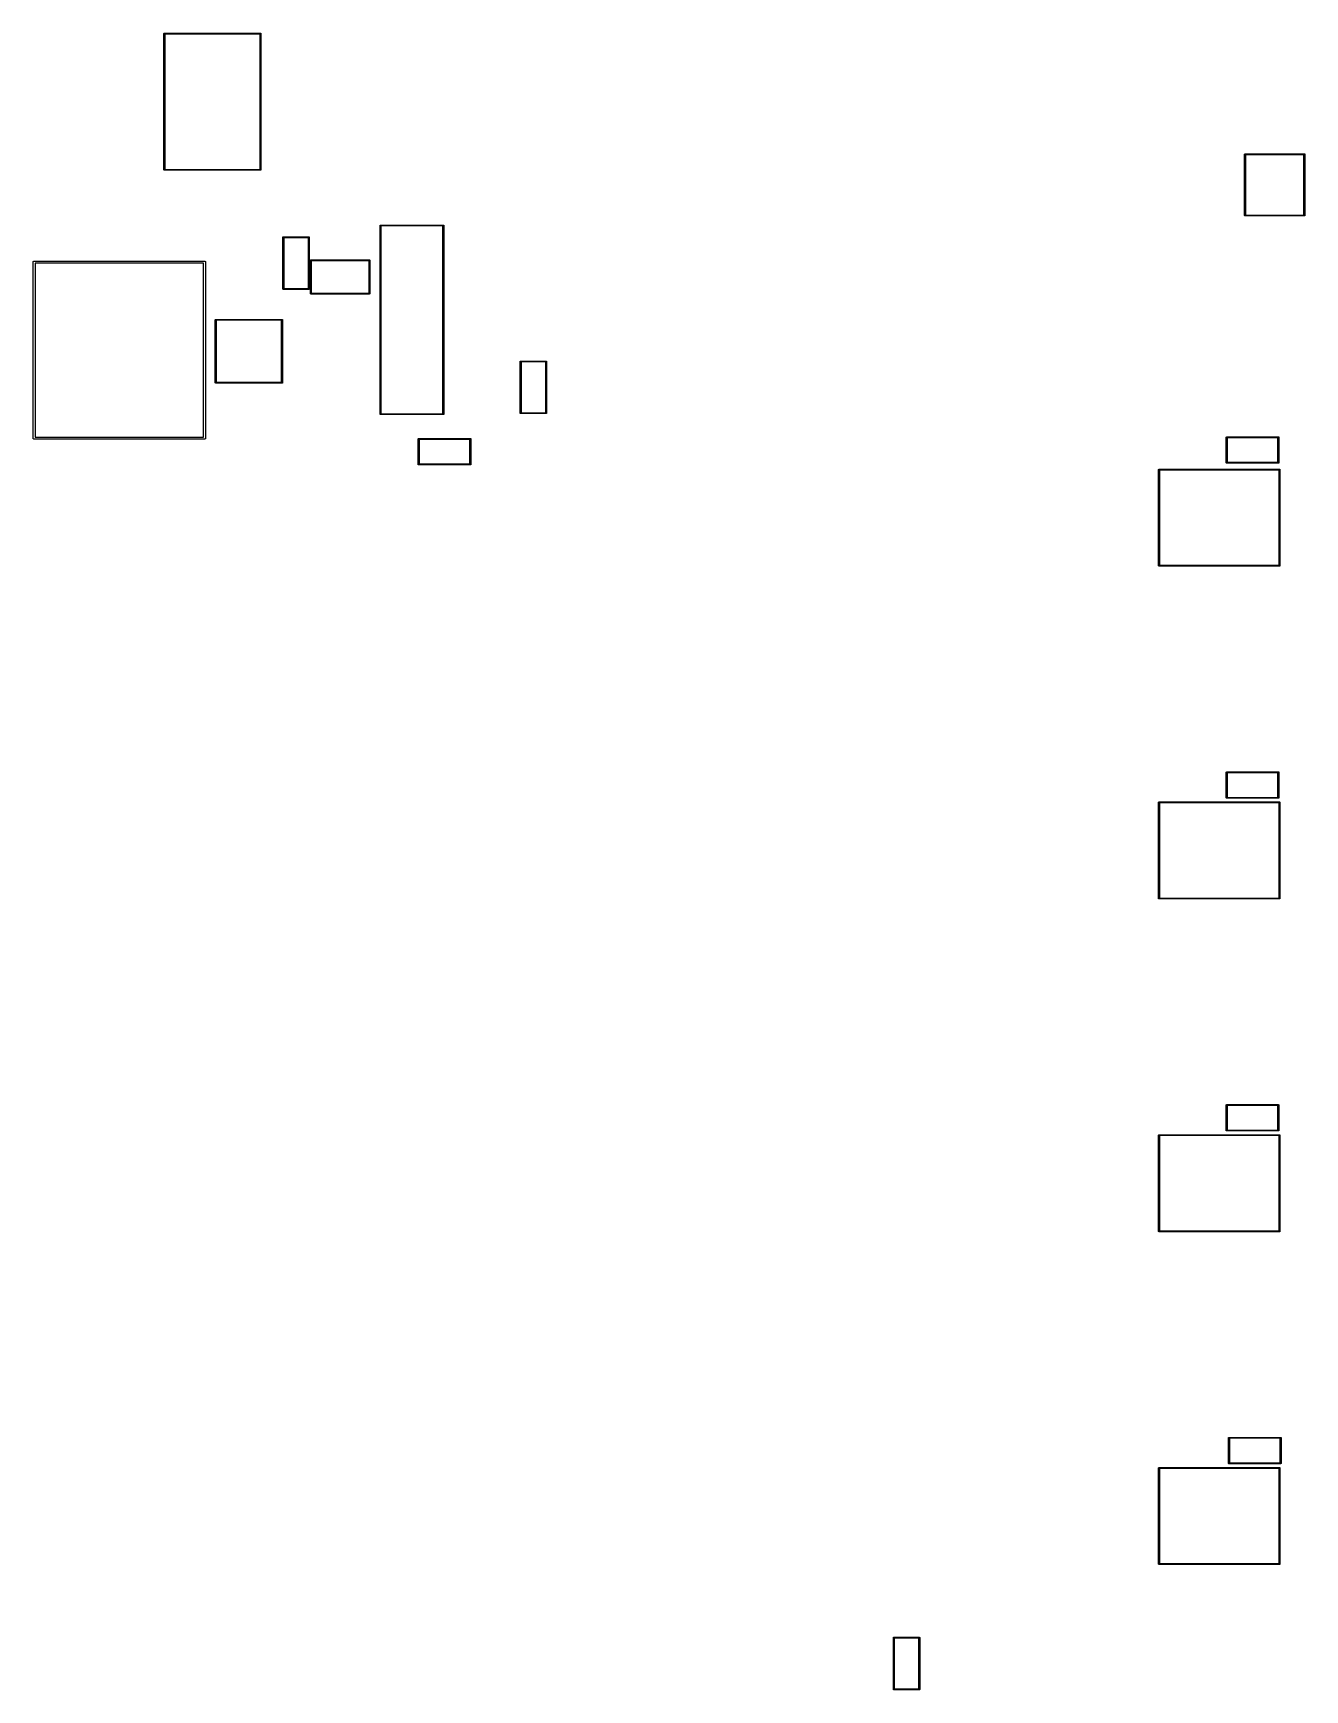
# Model space of a CAD drawing. Extents: x 5 to 305, y -129 to -34.
# Drawn here: x 5.1 to 77.9, y -129 to -34.2 of the extents above; entities that cross this region are included whole.
import ezdxf

# ---------------------------------------------------------------- set-up
doc = ezdxf.new("R2010")
doc.units = 0
doc.layers.add('BLACK', color=7, linetype='CONTINUOUS')

msp = doc.modelspace()

# ---------------------------------------------------------------- linework, layer by layer
at = {"layer": 'BLACK', "linetype": 'CONTINUOUS'}
for p, q in [((12.5999, -34.2), (12.6004, -34.1951)), ((12.6, -34.2012), (12.5999, -34.2)), ((12.6, -41.9988), (12.6, -34.2012)), ((12.6004, -34.1951), (12.6018, -34.1904)), ((12.6018, -34.1904), (12.6041, -34.186)), ((12.6041, -34.186), (12.6072, -34.1822)), ((12.6072, -34.1822), (12.611, -34.1791)), ((12.611, -34.1791), (12.6154, -34.1768)), ((12.6154, -34.1768), (12.6201, -34.1754)), ((12.6201, -34.1754), (12.6238, -34.175)), ((12.6238, -34.175), (12.625, -34.1749)), ((12.6238, -34.175), (12.6238, -34.175)), ((12.625, -34.1749), (12.6262, -34.175)), ((12.6262, -34.175), (18.1238, -34.175)), ((12.65, -34.225), (12.65, -41.975)), ((18.1, -34.225), (12.65, -34.225)), ((18.1, -41.975), (18.1, -34.225)), ((18.1238, -34.175), (18.125, -34.1749)), ((18.125, -34.1749), (18.1262, -34.175)), ((18.1262, -34.175), (18.1299, -34.1754)), ((18.1299, -34.1754), (18.1346, -34.1768)), ((18.1346, -34.1768), (18.139, -34.1791)), ((18.139, -34.1791), (18.1428, -34.1822)), ((18.1428, -34.1822), (18.1459, -34.186)), ((18.1459, -34.186), (18.1482, -34.1904)), ((18.1482, -34.1904), (18.1496, -34.1951)), ((18.1496, -34.1951), (18.1501, -34.2)), ((18.1501, -34.2), (18.15, -34.2012)), ((18.15, -34.2012), (18.15, -41.9988)), ((74.4749, -41.1125), (74.4754, -41.1076)), ((74.475, -41.1137), (74.4749, -41.1125)), ((74.475, -44.6113), (74.475, -41.1137)), ((74.4754, -41.1076), (74.4768, -41.1029)), ((74.4768, -41.1029), (74.4791, -41.0985)), ((74.4791, -41.0985), (74.4822, -41.0947)), ((74.4822, -41.0947), (74.486, -41.0916)), ((74.486, -41.0916), (74.4904, -41.0893)), ((74.4904, -41.0893), (74.4951, -41.0879)), ((74.4951, -41.0879), (74.4988, -41.0875)), ((74.4988, -41.0875), (74.5, -41.0874)), ((74.5, -41.0874), (74.5012, -41.0875)), ((74.5012, -41.0875), (77.8988, -41.0875)), ((74.525, -41.1375), (74.525, -44.5875)), ((77.875, -41.1375), (74.525, -41.1375)), ((77.875, -44.5875), (77.875, -41.1375)), ((77.8988, -41.0875), (77.9, -41.0874)), ((77.9, -41.0874), (77.9012, -41.0875)), ((77.9012, -41.0875), (77.9049, -41.0879)), ((77.9049, -41.0879), (77.9096, -41.0893)), ((77.9096, -41.0893), (77.914, -41.0916)), ((77.914, -41.0916), (77.9178, -41.0947)), ((77.9178, -41.0947), (77.9209, -41.0985)), ((77.9209, -41.0985), (77.9232, -41.1029)), ((77.9232, -41.1029), (77.9246, -41.1076)), ((77.9246, -41.1076), (77.9251, -41.1125)), ((77.9251, -41.1125), (77.925, -41.1137)), ((77.925, -41.1137), (77.925, -44.6113)), ((12.5999, -42), (12.6, -41.9988)), ((12.6004, -42.0049), (12.5999, -42)), ((12.6018, -42.0096), (12.6004, -42.0049)), ((12.6041, -42.014), (12.6018, -42.0096)), ((12.6072, -42.0178), (12.6041, -42.014)), ((12.611, -42.0209), (12.6072, -42.0178)), ((12.6154, -42.0232), (12.611, -42.0209)), ((12.6201, -42.0246), (12.6154, -42.0232)), ((12.625, -42.0251), (12.6201, -42.0246)), ((12.6262, -42.025), (12.625, -42.0251)), ((18.1238, -42.025), (12.6262, -42.025)), ((12.65, -41.975), (18.1, -41.975)), ((18.125, -42.0251), (18.1238, -42.025)), ((18.1262, -42.025), (18.125, -42.0251)), ((18.1299, -42.0246), (18.1262, -42.025)), ((18.1262, -42.025), (18.1262, -42.025)), ((18.1346, -42.0232), (18.1299, -42.0246)), ((18.139, -42.0209), (18.1346, -42.0232)), ((18.1428, -42.0178), (18.139, -42.0209)), ((18.1459, -42.014), (18.1428, -42.0178)), ((18.1482, -42.0096), (18.1459, -42.014)), ((18.1496, -42.0049), (18.1482, -42.0096)), ((18.1501, -42), (18.1496, -42.0049)), ((18.15, -41.9988), (18.1501, -42)), ((24.9719, -45.19), (24.9724, -45.1851)), ((24.972, -45.1912), (24.9719, -45.19)), ((24.972, -55.9888), (24.972, -45.1912)), ((24.9724, -45.1851), (24.9738, -45.1804)), ((24.9738, -45.1804), (24.9761, -45.176)), ((24.9761, -45.176), (24.9792, -45.1722)), ((24.9792, -45.1722), (24.983, -45.1691)), ((24.983, -45.1691), (24.9874, -45.1668)), ((24.9874, -45.1668), (24.9921, -45.1654)), ((24.9921, -45.1654), (24.9958, -45.165)), ((24.9958, -45.165), (24.997, -45.1649)), ((24.9958, -45.165), (24.9958, -45.165)), ((24.997, -45.1649), (24.9982, -45.165)), ((24.9982, -45.165), (28.5958, -45.165)), ((25.022, -45.215), (25.022, -55.965)), ((28.572, -45.215), (25.022, -45.215)), ((28.572, -55.965), (28.572, -45.215)), ((28.5958, -45.165), (28.597, -45.1649)), ((28.597, -45.1649), (28.5982, -45.165)), ((28.5982, -45.165), (28.5982, -45.165)), ((28.5982, -45.165), (28.6019, -45.1654)), ((28.6019, -45.1654), (28.6066, -45.1668)), ((28.6066, -45.1668), (28.611, -45.1691)), ((28.611, -45.1691), (28.6148, -45.1722)), ((28.6148, -45.1722), (28.6179, -45.176)), ((28.6179, -45.176), (28.6202, -45.1804)), ((28.6202, -45.1804), (28.6216, -45.1851)), ((28.6216, -45.1851), (28.6221, -45.19)), ((28.6221, -45.19), (28.622, -45.1912)), ((28.622, -45.1912), (28.622, -55.9888)), ((74.4749, -44.6125), (74.475, -44.6113)), ((74.4754, -44.6174), (74.4749, -44.6125)), ((74.4768, -44.6221), (74.4754, -44.6174)), ((74.4791, -44.6265), (74.4768, -44.6221)), ((74.4822, -44.6303), (74.4791, -44.6265)), ((74.486, -44.6334), (74.4822, -44.6303)), ((74.4904, -44.6357), (74.486, -44.6334)), ((74.4951, -44.6371), (74.4904, -44.6357)), ((74.4988, -44.6375), (74.4951, -44.6371)), ((74.5, -44.6376), (74.4988, -44.6375)), ((74.4988, -44.6375), (74.4988, -44.6375)), ((74.5012, -44.6375), (74.5, -44.6376)), ((77.8988, -44.6375), (74.5012, -44.6375)), ((74.525, -44.5875), (77.875, -44.5875)), ((77.9, -44.6376), (77.8988, -44.6375)), ((77.9012, -44.6375), (77.9, -44.6376)), ((77.9049, -44.6371), (77.9012, -44.6375)), ((77.9012, -44.6375), (77.9012, -44.6375)), ((77.9096, -44.6357), (77.9049, -44.6371)), ((77.914, -44.6334), (77.9096, -44.6357)), ((77.9178, -44.6303), (77.914, -44.6334)), ((77.9209, -44.6265), (77.9178, -44.6303)), ((77.9232, -44.6221), (77.9209, -44.6265)), ((77.9246, -44.6174), (77.9232, -44.6221)), ((77.9251, -44.6125), (77.9246, -44.6174)), ((77.925, -44.6113), (77.9251, -44.6125)), ((19.4061, -45.8592), (19.4066, -45.8543)), ((19.4062, -45.8604), (19.4061, -45.8592)), ((19.4062, -48.818), (19.4062, -45.8604)), ((19.4066, -45.8543), (19.408, -45.8496)), ((19.408, -45.8496), (19.4103, -45.8452)), ((19.4103, -45.8452), (19.4134, -45.8414)), ((19.4134, -45.8414), (19.4172, -45.8383)), ((19.4172, -45.8383), (19.4216, -45.836)), ((19.4216, -45.836), (19.4263, -45.8346)), ((19.4263, -45.8346), (19.43, -45.8342)), ((19.43, -45.8342), (19.4312, -45.8341)), ((19.4312, -45.8341), (19.4324, -45.8342)), ((19.4324, -45.8342), (20.89, -45.8342)), ((19.4562, -45.8842), (19.4562, -48.7942)), ((20.8662, -45.8842), (19.4562, -45.8842)), ((20.8662, -48.7942), (20.8662, -45.8842)), ((20.89, -45.8342), (20.8912, -45.8341)), ((20.8912, -45.8341), (20.8924, -45.8342)), ((20.8924, -45.8342), (20.8961, -45.8346)), ((20.8961, -45.8346), (20.9008, -45.836)), ((20.9008, -45.836), (20.9052, -45.8383)), ((20.9052, -45.8383), (20.909, -45.8414)), ((20.909, -45.8414), (20.9121, -45.8452)), ((20.9121, -45.8452), (20.9144, -45.8496)), ((20.9144, -45.8496), (20.9158, -45.8543)), ((20.9158, -45.8543), (20.9163, -45.8592)), ((20.9163, -45.8592), (20.9162, -45.8604)), ((20.9162, -45.8604), (20.9162, -48.818)), ((5.1085, -47.2875), (5.1097, -47.2757)), ((5.1088, -47.2905), (5.1085, -47.2875)), ((5.1088, -57.3546), (5.1088, -47.2905)), ((5.1097, -47.2757), (5.1131, -47.2644)), ((5.1131, -47.2644), (5.1187, -47.254)), ((5.1187, -47.254), (5.1262, -47.2449)), ((5.1262, -47.2449), (5.1353, -47.2374)), ((5.1353, -47.2374), (5.1457, -47.2318)), ((5.1457, -47.2318), (5.157, -47.2284)), ((5.157, -47.2284), (5.1658, -47.2275)), ((5.1658, -47.2275), (5.1688, -47.2272)), ((5.1658, -47.2275), (5.1658, -47.2275)), ((5.1688, -47.2272), (5.1718, -47.2275)), ((5.1718, -47.2275), (14.9159, -47.2275)), ((5.2288, -47.3475), (5.2288, -57.2975)), ((14.8588, -47.3475), (5.2288, -47.3475)), ((14.8588, -57.2975), (14.8588, -47.3475)), ((14.9159, -47.2275), (14.9188, -47.2272)), ((14.9188, -47.2272), (14.9217, -47.2275)), ((14.9217, -47.2275), (14.9306, -47.2284)), ((14.9306, -47.2284), (14.9419, -47.2318)), ((14.9419, -47.2318), (14.9523, -47.2374)), ((14.9523, -47.2374), (14.9614, -47.2449)), ((14.9614, -47.2449), (14.9689, -47.254)), ((14.9689, -47.254), (14.9745, -47.2644)), ((14.9745, -47.2644), (14.9779, -47.2757)), ((14.9779, -47.2757), (14.9791, -47.2875)), ((14.9791, -47.2875), (14.9788, -47.2904)), ((14.9788, -47.2904), (14.9788, -57.3546)), ((20.9811, -47.183), (20.9816, -47.1781)), ((20.9812, -47.1842), (20.9811, -47.183)), ((20.9812, -49.0818), (20.9812, -47.1842)), ((20.9816, -47.1781), (20.983, -47.1734)), ((20.983, -47.1734), (20.9853, -47.169)), ((20.9853, -47.169), (20.9884, -47.1652)), ((20.9884, -47.1652), (20.9922, -47.1621)), ((20.9922, -47.1621), (20.9966, -47.1598)), ((20.9966, -47.1598), (21.0013, -47.1584)), ((21.0013, -47.1584), (21.005, -47.158)), ((21.005, -47.158), (21.0062, -47.1579)), ((21.0062, -47.1579), (21.0074, -47.158)), ((21.0074, -47.158), (24.365, -47.158)), ((21.0312, -47.208), (21.0312, -49.058)), ((24.3412, -47.208), (21.0312, -47.208)), ((24.3412, -49.058), (24.3412, -47.208)), ((24.365, -47.158), (24.3662, -47.1579)), ((24.3662, -47.1579), (24.3674, -47.158)), ((24.3674, -47.158), (24.3711, -47.1584)), ((24.3711, -47.1584), (24.3758, -47.1598)), ((24.3758, -47.1598), (24.3802, -47.1621)), ((24.3802, -47.1621), (24.384, -47.1652)), ((24.384, -47.1652), (24.3871, -47.169)), ((24.3871, -47.169), (24.3894, -47.1734)), ((24.3894, -47.1734), (24.3908, -47.1781)), ((24.3908, -47.1781), (24.3913, -47.183)), ((24.3913, -47.183), (24.3912, -47.1842)), ((24.3912, -47.1842), (24.3912, -49.0818)), ((19.4061, -48.8192), (19.4062, -48.818)), ((19.4066, -48.8241), (19.4061, -48.8192)), ((19.408, -48.8288), (19.4066, -48.8241)), ((19.4103, -48.8332), (19.408, -48.8288)), ((19.4134, -48.837), (19.4103, -48.8332)), ((19.4172, -48.8401), (19.4134, -48.837)), ((19.4216, -48.8424), (19.4172, -48.8401)), ((19.4263, -48.8438), (19.4216, -48.8424)), ((19.43, -48.8442), (19.4263, -48.8438)), ((19.4312, -48.8443), (19.43, -48.8442)), ((19.43, -48.8442), (19.43, -48.8442)), ((19.4324, -48.8442), (19.4312, -48.8443)), ((20.89, -48.8442), (19.4324, -48.8442)), ((19.4562, -48.7942), (20.8662, -48.7942)), ((20.8912, -48.8443), (20.89, -48.8442)), ((20.8924, -48.8442), (20.8912, -48.8443)), ((20.8961, -48.8438), (20.8924, -48.8442)), ((20.8924, -48.8442), (20.8924, -48.8442)), ((20.9008, -48.8424), (20.8961, -48.8438)), ((20.9052, -48.8401), (20.9008, -48.8424)), ((20.909, -48.837), (20.9052, -48.8401)), ((20.9121, -48.8332), (20.909, -48.837)), ((20.9144, -48.8288), (20.9121, -48.8332)), ((20.9158, -48.8241), (20.9144, -48.8288)), ((20.9163, -48.8192), (20.9158, -48.8241)), ((20.9162, -48.818), (20.9163, -48.8192)), ((20.9811, -49.083), (20.9812, -49.0818)), ((20.9816, -49.0879), (20.9811, -49.083)), ((20.983, -49.0926), (20.9816, -49.0879)), ((20.9853, -49.097), (20.983, -49.0926)), ((20.9884, -49.1008), (20.9853, -49.097)), ((20.9922, -49.1039), (20.9884, -49.1008)), ((20.9966, -49.1062), (20.9922, -49.1039)), ((21.0013, -49.1076), (20.9966, -49.1062)), ((21.005, -49.108), (21.0013, -49.1076)), ((21.0062, -49.1081), (21.005, -49.108)), ((21.005, -49.108), (21.005, -49.108)), ((21.0074, -49.108), (21.0062, -49.1081)), ((24.365, -49.108), (21.0074, -49.108)), ((21.0312, -49.058), (24.3412, -49.058)), ((24.3662, -49.1081), (24.365, -49.108)), ((24.3674, -49.108), (24.3662, -49.1081)), ((24.3711, -49.1076), (24.3674, -49.108)), ((24.3674, -49.108), (24.3674, -49.108)), ((24.3758, -49.1062), (24.3711, -49.1076)), ((24.3802, -49.1039), (24.3758, -49.1062)), ((24.384, -49.1008), (24.3802, -49.1039)), ((24.3871, -49.097), (24.384, -49.1008)), ((24.3894, -49.0926), (24.3871, -49.097)), ((24.3908, -49.0879), (24.3894, -49.0926)), ((24.3913, -49.083), (24.3908, -49.0879)), ((24.3912, -49.0818), (24.3913, -49.083)), ((15.5374, -50.5875), (15.5379, -50.5826)), ((15.5375, -50.5887), (15.5374, -50.5875)), ((15.5375, -54.1863), (15.5375, -50.5887)), ((15.5379, -50.5826), (15.5393, -50.5779)), ((15.5393, -50.5779), (15.5416, -50.5735)), ((15.5416, -50.5735), (15.5447, -50.5697)), ((15.5447, -50.5697), (15.5485, -50.5666)), ((15.5485, -50.5666), (15.5529, -50.5643)), ((15.5529, -50.5643), (15.5576, -50.5629)), ((15.5576, -50.5629), (15.5613, -50.5625)), ((15.5613, -50.5625), (15.5625, -50.5624)), ((15.5613, -50.5625), (15.5613, -50.5625)), ((15.5625, -50.5624), (15.5637, -50.5625)), ((15.5637, -50.5625), (19.3613, -50.5625)), ((15.5875, -50.6125), (15.5875, -54.1625)), ((19.3375, -50.6125), (15.5875, -50.6125)), ((19.3375, -54.1625), (19.3375, -50.6125)), ((19.3613, -50.5625), (19.3625, -50.5624)), ((19.3625, -50.5624), (19.3637, -50.5625)), ((19.3637, -50.5625), (19.3637, -50.5625)), ((19.3637, -50.5625), (19.3674, -50.5629)), ((19.3674, -50.5629), (19.3721, -50.5643)), ((19.3721, -50.5643), (19.3765, -50.5666)), ((19.3765, -50.5666), (19.3803, -50.5697)), ((19.3803, -50.5697), (19.3834, -50.5735)), ((19.3834, -50.5735), (19.3857, -50.5779)), ((19.3857, -50.5779), (19.3871, -50.5826)), ((19.3871, -50.5826), (19.3876, -50.5875)), ((19.3876, -50.5875), (19.3875, -50.5887)), ((19.3875, -50.5887), (19.3875, -54.1863)), ((32.9951, -52.9712), (32.9956, -52.9663)), ((32.9952, -52.9724), (32.9951, -52.9712)), ((32.9952, -55.93), (32.9952, -52.9724)), ((32.9956, -52.9663), (32.997, -52.9616)), ((32.997, -52.9616), (32.9993, -52.9572)), ((32.9993, -52.9572), (33.0024, -52.9534)), ((33.0024, -52.9534), (33.0062, -52.9503)), ((33.0062, -52.9503), (33.0106, -52.948)), ((33.0106, -52.948), (33.0153, -52.9466)), ((33.0153, -52.9466), (33.019, -52.9462)), ((33.019, -52.9462), (33.0202, -52.9461)), ((33.0202, -52.9461), (33.0214, -52.9462)), ((33.0214, -52.9462), (34.479, -52.9462)), ((33.0452, -52.9962), (33.0452, -55.9062)), ((34.4552, -52.9962), (33.0452, -52.9962)), ((34.4552, -55.9062), (34.4552, -52.9962)), ((34.479, -52.9462), (34.4802, -52.9461)), ((34.4802, -52.9461), (34.4814, -52.9462)), ((34.4814, -52.9462), (34.4851, -52.9466)), ((34.4851, -52.9466), (34.4898, -52.948)), ((34.4898, -52.948), (34.4942, -52.9503)), ((34.4942, -52.9503), (34.498, -52.9534)), ((34.498, -52.9534), (34.5011, -52.9572)), ((34.5011, -52.9572), (34.5034, -52.9616)), ((34.5034, -52.9616), (34.5048, -52.9663)), ((34.5048, -52.9663), (34.5053, -52.9712)), ((34.5053, -52.9712), (34.5052, -52.9724)), ((34.5052, -52.9724), (34.5052, -55.93)), ((15.5374, -54.1875), (15.5375, -54.1863)), ((15.5379, -54.1924), (15.5374, -54.1875)), ((15.5393, -54.1971), (15.5379, -54.1924)), ((15.5416, -54.2015), (15.5393, -54.1971)), ((15.5447, -54.2053), (15.5416, -54.2015)), ((15.5485, -54.2084), (15.5447, -54.2053)), ((15.5529, -54.2107), (15.5485, -54.2084)), ((15.5576, -54.2121), (15.5529, -54.2107)), ((15.5625, -54.2126), (15.5576, -54.2121)), ((15.5637, -54.2125), (15.5625, -54.2126)), ((19.3613, -54.2125), (15.5637, -54.2125)), ((15.5875, -54.1625), (19.3375, -54.1625)), ((19.3625, -54.2126), (19.3613, -54.2125)), ((19.3674, -54.2121), (19.3625, -54.2126)), ((19.3721, -54.2107), (19.3674, -54.2121)), ((19.3765, -54.2084), (19.3721, -54.2107)), ((19.3803, -54.2053), (19.3765, -54.2084)), ((19.3834, -54.2015), (19.3803, -54.2053)), ((19.3857, -54.1971), (19.3834, -54.2015)), ((19.3871, -54.1924), (19.3857, -54.1971)), ((19.3875, -54.1887), (19.3871, -54.1924)), ((19.3875, -54.1863), (19.3876, -54.1875)), ((19.3876, -54.1875), (19.3875, -54.1887)), ((19.3875, -54.1887), (19.3875, -54.1887)), ((32.9951, -55.9312), (32.9952, -55.93)), ((32.9956, -55.9361), (32.9951, -55.9312)), ((32.997, -55.9408), (32.9956, -55.9361)), ((32.9993, -55.9452), (32.997, -55.9408)), ((33.0024, -55.949), (32.9993, -55.9452)), ((33.0062, -55.9521), (33.0024, -55.949)), ((33.0106, -55.9544), (33.0062, -55.9521)), ((33.0153, -55.9558), (33.0106, -55.9544)), ((33.0452, -55.9062), (34.4552, -55.9062)), ((34.4898, -55.9544), (34.4851, -55.9558)), ((34.4942, -55.9521), (34.4898, -55.9544)), ((34.498, -55.949), (34.4942, -55.9521)), ((34.5011, -55.9452), (34.498, -55.949)), ((34.5034, -55.9408), (34.5011, -55.9452)), ((34.5048, -55.9361), (34.5034, -55.9408)), ((34.5053, -55.9312), (34.5048, -55.9361)), ((34.5052, -55.93), (34.5053, -55.9312)), ((24.9719, -55.99), (24.972, -55.9888)), ((24.9724, -55.9949), (24.9719, -55.99)), ((24.9738, -55.9996), (24.9724, -55.9949)), ((24.9761, -56.004), (24.9738, -55.9996)), ((24.9792, -56.0078), (24.9761, -56.004)), ((24.983, -56.0109), (24.9792, -56.0078)), ((24.9874, -56.0132), (24.983, -56.0109)), ((24.9921, -56.0146), (24.9874, -56.0132)), ((24.997, -56.0151), (24.9921, -56.0146)), ((24.9982, -56.015), (24.997, -56.0151)), ((28.5958, -56.015), (24.9982, -56.015)), ((25.022, -55.965), (28.572, -55.965)), ((28.597, -56.0151), (28.5958, -56.015)), ((28.6019, -56.0146), (28.597, -56.0151)), ((28.6066, -56.0132), (28.6019, -56.0146)), ((28.611, -56.0109), (28.6066, -56.0132)), ((28.6148, -56.0078), (28.611, -56.0109)), ((28.6179, -56.004), (28.6148, -56.0078)), ((28.6202, -55.9996), (28.6179, -56.004)), ((28.6216, -55.9949), (28.6202, -55.9996)), ((28.622, -55.9912), (28.6216, -55.9949)), ((28.622, -55.9888), (28.6221, -55.99)), ((28.6221, -55.99), (28.622, -55.9912)), ((28.622, -55.9912), (28.622, -55.9912)), ((33.019, -55.9562), (33.0153, -55.9558)), ((33.0202, -55.9563), (33.019, -55.9562)), ((33.019, -55.9562), (33.019, -55.9562)), ((33.0214, -55.9562), (33.0202, -55.9563)), ((34.479, -55.9562), (33.0214, -55.9562)), ((34.4802, -55.9563), (34.479, -55.9562)), ((34.4814, -55.9562), (34.4802, -55.9563)), ((34.4851, -55.9558), (34.4814, -55.9562)), ((34.4814, -55.9562), (34.4814, -55.9562)), ((5.1085, -57.3575), (5.1088, -57.3546)), ((5.1097, -57.3693), (5.1085, -57.3575)), ((5.1131, -57.3806), (5.1097, -57.3693)), ((5.1183, -57.3902), (5.1131, -57.3806)), ((5.1187, -57.391), (5.1183, -57.3902)), ((5.1262, -57.4001), (5.1187, -57.391)), ((5.1353, -57.4076), (5.1262, -57.4001)), ((5.1457, -57.4132), (5.1353, -57.4076)), ((5.157, -57.4166), (5.1457, -57.4132)), ((5.1688, -57.4178), (5.157, -57.4166)), ((5.1717, -57.4175), (5.1688, -57.4178)), ((14.9159, -57.4175), (5.1717, -57.4175)), ((5.2288, -57.2975), (14.8588, -57.2975)), ((14.9188, -57.4178), (14.9159, -57.4175)), ((14.9217, -57.4175), (14.9188, -57.4178)), ((14.9306, -57.4166), (14.9217, -57.4175)), ((14.9217, -57.4175), (14.9217, -57.4175)), ((14.9419, -57.4132), (14.9306, -57.4166)), ((14.9523, -57.4076), (14.9419, -57.4132)), ((14.9614, -57.4001), (14.9523, -57.4076)), ((14.9689, -57.391), (14.9614, -57.4001)), ((14.9745, -57.3806), (14.9689, -57.391)), ((14.9779, -57.3693), (14.9745, -57.3806)), ((14.9791, -57.3575), (14.9779, -57.3693)), ((14.9788, -57.3546), (14.9791, -57.3575)), ((27.1579, -57.4042), (27.1584, -57.3993)), ((27.158, -57.4054), (27.1579, -57.4042)), ((27.158, -58.863), (27.158, -57.4054)), ((27.1584, -57.3993), (27.1598, -57.3946)), ((27.1598, -57.3946), (27.1621, -57.3902)), ((27.1621, -57.3902), (27.1652, -57.3864)), ((27.1652, -57.3864), (27.169, -57.3833)), ((27.169, -57.3833), (27.1734, -57.381)), ((27.1734, -57.381), (27.1781, -57.3796)), ((27.1781, -57.3796), (27.1818, -57.3792)), ((27.1818, -57.3792), (27.183, -57.3791)), ((27.183, -57.3791), (27.1842, -57.3792)), ((27.1842, -57.3792), (30.1418, -57.3792)), ((27.208, -57.4292), (27.208, -58.8392)), ((30.118, -57.4292), (27.208, -57.4292)), ((30.118, -58.8392), (30.118, -57.4292)), ((30.1418, -57.3792), (30.143, -57.3791)), ((30.143, -57.3791), (30.1442, -57.3792)), ((30.1442, -57.3792), (30.1479, -57.3796)), ((30.1479, -57.3796), (30.1526, -57.381)), ((30.1526, -57.381), (30.157, -57.3833)), ((30.157, -57.3833), (30.1608, -57.3864)), ((30.1608, -57.3864), (30.1639, -57.3902)), ((30.1639, -57.3902), (30.1662, -57.3946)), ((30.1662, -57.3946), (30.1676, -57.3993)), ((30.1676, -57.3993), (30.1681, -57.4042)), ((30.1681, -57.4042), (30.168, -57.4054)), ((30.168, -57.4054), (30.168, -58.863)), ((73.4249, -57.309), (73.4254, -57.3041)), ((73.425, -57.3102), (73.4249, -57.309)), ((73.425, -58.7678), (73.425, -57.3102)), ((73.4254, -57.3041), (73.4268, -57.2994)), ((73.4268, -57.2994), (73.4291, -57.295)), ((73.4291, -57.295), (73.4322, -57.2912)), ((73.4322, -57.2912), (73.436, -57.2881)), ((73.436, -57.2881), (73.4404, -57.2858)), ((73.4404, -57.2858), (73.4451, -57.2844)), ((73.4451, -57.2844), (73.4488, -57.284)), ((73.4488, -57.284), (73.45, -57.2839)), ((73.45, -57.2839), (73.4512, -57.284)), ((73.4512, -57.284), (76.4088, -57.284)), ((73.475, -57.334), (73.475, -58.744)), ((76.385, -57.334), (73.475, -57.334)), ((76.385, -58.744), (76.385, -57.334)), ((76.4088, -57.284), (76.41, -57.2839)), ((76.41, -57.2839), (76.4112, -57.284)), ((76.4112, -57.284), (76.4149, -57.2844)), ((76.4149, -57.2844), (76.4196, -57.2858)), ((76.4196, -57.2858), (76.424, -57.2881)), ((76.424, -57.2881), (76.4278, -57.2912)), ((76.4278, -57.2912), (76.4309, -57.295)), ((76.4309, -57.295), (76.4332, -57.2994)), ((76.4332, -57.2994), (76.4346, -57.3041)), ((76.4346, -57.3041), (76.4351, -57.309)), ((76.4351, -57.309), (76.435, -57.3102)), ((76.435, -57.3102), (76.435, -58.7678)), ((73.4249, -58.769), (73.425, -58.7678)), ((73.4254, -58.7739), (73.4249, -58.769)), ((73.4268, -58.7786), (73.4254, -58.7739)), ((73.4291, -58.783), (73.4268, -58.7786)), ((73.4322, -58.7868), (73.4291, -58.783)), ((73.436, -58.7899), (73.4322, -58.7868)), ((73.4404, -58.7922), (73.436, -58.7899)), ((73.4451, -58.7936), (73.4404, -58.7922)), ((73.4488, -58.794), (73.4451, -58.7936)), ((73.45, -58.7941), (73.4488, -58.794)), ((73.4488, -58.794), (73.4488, -58.794)), ((73.4512, -58.794), (73.45, -58.7941)), ((76.4088, -58.794), (73.4512, -58.794)), ((73.475, -58.744), (76.385, -58.744)), ((76.41, -58.7941), (76.4088, -58.794)), ((76.4112, -58.794), (76.41, -58.7941)), ((76.4149, -58.7936), (76.4112, -58.794)), ((76.4112, -58.794), (76.4112, -58.794)), ((76.4196, -58.7922), (76.4149, -58.7936)), ((76.424, -58.7899), (76.4196, -58.7922)), ((76.4278, -58.7868), (76.424, -58.7899)), ((76.4309, -58.783), (76.4278, -58.7868)), ((76.4332, -58.7786), (76.4309, -58.783)), ((76.4346, -58.7739), (76.4332, -58.7786)), ((76.4351, -58.769), (76.4346, -58.7739)), ((76.435, -58.7678), (76.4351, -58.769)), ((27.1579, -58.8642), (27.158, -58.863)), ((27.1584, -58.8691), (27.1579, -58.8642)), ((27.1598, -58.8738), (27.1584, -58.8691)), ((27.1621, -58.8782), (27.1598, -58.8738)), ((27.1652, -58.882), (27.1621, -58.8782)), ((27.169, -58.8851), (27.1652, -58.882)), ((27.1734, -58.8874), (27.169, -58.8851)), ((27.1781, -58.8888), (27.1734, -58.8874)), ((27.1818, -58.8892), (27.1781, -58.8888)), ((27.183, -58.8893), (27.1818, -58.8892)), ((27.1818, -58.8892), (27.1818, -58.8892)), ((27.1842, -58.8892), (27.183, -58.8893)), ((30.1418, -58.8892), (27.1842, -58.8892)), ((27.208, -58.8392), (30.118, -58.8392)), ((30.143, -58.8893), (30.1418, -58.8892)), ((30.1442, -58.8892), (30.143, -58.8893)), ((30.1479, -58.8888), (30.1442, -58.8892)), ((30.1442, -58.8892), (30.1442, -58.8892)), ((30.1526, -58.8874), (30.1479, -58.8888)), ((30.157, -58.8851), (30.1526, -58.8874)), ((30.1608, -58.882), (30.157, -58.8851)), ((30.1639, -58.8782), (30.1608, -58.882)), ((30.1662, -58.8738), (30.1639, -58.8782)), ((30.1676, -58.8691), (30.1662, -58.8738)), ((30.1681, -58.8642), (30.1676, -58.8691)), ((30.168, -58.863), (30.1681, -58.8642)), ((69.5499, -59.1625), (69.5504, -59.1576)), ((69.55, -59.1637), (69.5499, -59.1625)), ((69.55, -64.6613), (69.55, -59.1637)), ((69.5504, -59.1576), (69.5518, -59.1529)), ((69.5518, -59.1529), (69.5541, -59.1485)), ((69.5541, -59.1485), (69.5572, -59.1447)), ((69.5572, -59.1447), (69.561, -59.1416)), ((69.561, -59.1416), (69.5654, -59.1393)), ((69.5654, -59.1393), (69.5701, -59.1379)), ((69.5701, -59.1379), (69.5738, -59.1375)), ((69.5738, -59.1375), (69.575, -59.1374)), ((69.5738, -59.1375), (69.5738, -59.1375)), ((69.575, -59.1374), (69.5762, -59.1375)), ((69.5762, -59.1375), (76.4738, -59.1375)), ((69.6, -59.1875), (69.6, -64.6375)), ((76.45, -59.1875), (69.6, -59.1875)), ((76.45, -64.6375), (76.45, -59.1875)), ((76.4738, -59.1375), (76.475, -59.1374)), ((76.475, -59.1374), (76.4762, -59.1375)), ((76.4762, -59.1375), (76.4762, -59.1375)), ((76.4762, -59.1375), (76.4799, -59.1379)), ((76.4799, -59.1379), (76.4846, -59.1393)), ((76.4846, -59.1393), (76.489, -59.1416)), ((76.489, -59.1416), (76.4928, -59.1447)), ((76.4928, -59.1447), (76.4959, -59.1485)), ((76.4959, -59.1485), (76.4982, -59.1529)), ((76.4982, -59.1529), (76.4996, -59.1576)), ((76.4996, -59.1576), (76.5001, -59.1625)), ((76.5001, -59.1625), (76.5, -59.1637)), ((76.5, -59.1637), (76.5, -64.6613)), ((69.5499, -64.6625), (69.55, -64.6613)), ((69.5504, -64.6674), (69.5499, -64.6625)), ((69.5518, -64.6721), (69.5504, -64.6674)), ((69.5541, -64.6765), (69.5518, -64.6721)), ((69.5572, -64.6803), (69.5541, -64.6765)), ((69.561, -64.6834), (69.5572, -64.6803)), ((69.5654, -64.6857), (69.561, -64.6834)), ((69.5701, -64.6871), (69.5654, -64.6857)), ((69.575, -64.6876), (69.5701, -64.6871)), ((69.5762, -64.6875), (69.575, -64.6876)), ((76.4738, -64.6875), (69.5762, -64.6875)), ((69.6, -64.6375), (76.45, -64.6375)), ((76.475, -64.6876), (76.4738, -64.6875)), ((76.4799, -64.6871), (76.475, -64.6876)), ((76.4846, -64.6857), (76.4799, -64.6871)), ((76.489, -64.6834), (76.4846, -64.6857)), ((76.4928, -64.6803), (76.489, -64.6834)), ((76.4959, -64.6765), (76.4928, -64.6803)), ((76.4982, -64.6721), (76.4959, -64.6765)), ((76.4996, -64.6674), (76.4982, -64.6721)), ((76.5, -64.6637), (76.4996, -64.6674)), ((76.5, -64.6613), (76.5001, -64.6625)), ((76.5001, -64.6625), (76.5, -64.6637)), ((76.5, -64.6637), (76.5, -64.6637)), ((73.4249, -76.486), (73.4254, -76.4811)), ((73.425, -76.4872), (73.4249, -76.486)), ((73.425, -77.9448), (73.425, -76.4872)), ((73.4254, -76.4811), (73.4268, -76.4764)), ((73.4268, -76.4764), (73.4291, -76.472)), ((73.4291, -76.472), (73.4322, -76.4682)), ((73.4322, -76.4682), (73.436, -76.4651)), ((73.436, -76.4651), (73.4404, -76.4628)), ((73.4404, -76.4628), (73.4451, -76.4614)), ((73.4451, -76.4614), (73.4488, -76.461)), ((73.4488, -76.461), (73.45, -76.4609)), ((73.45, -76.4609), (73.4512, -76.461)), ((73.4512, -76.461), (76.4088, -76.461)), ((73.475, -76.511), (73.475, -77.921)), ((76.385, -76.511), (73.475, -76.511)), ((76.385, -77.921), (76.385, -76.511)), ((76.4088, -76.461), (76.41, -76.4609)), ((76.41, -76.4609), (76.4112, -76.461)), ((76.4112, -76.461), (76.4149, -76.4614)), ((76.4149, -76.4614), (76.4196, -76.4628)), ((76.4196, -76.4628), (76.424, -76.4651)), ((76.424, -76.4651), (76.4278, -76.4682)), ((76.4278, -76.4682), (76.4309, -76.472)), ((76.4309, -76.472), (76.4332, -76.4764)), ((76.4332, -76.4764), (76.4346, -76.4811)), ((76.4346, -76.4811), (76.4351, -76.486)), ((76.4351, -76.486), (76.435, -76.4872)), ((76.435, -76.4872), (76.435, -77.9448)), ((69.5499, -78.2125), (69.5504, -78.2076)), ((69.55, -78.2137), (69.5499, -78.2125)), ((69.55, -83.7113), (69.55, -78.2137)), ((69.5504, -78.2076), (69.5518, -78.2029)), ((69.5518, -78.2029), (69.5541, -78.1985)), ((69.5541, -78.1985), (69.5572, -78.1947)), ((69.5572, -78.1947), (69.561, -78.1916)), ((69.561, -78.1916), (69.5654, -78.1893)), ((69.5654, -78.1893), (69.5701, -78.1879)), ((69.5701, -78.1879), (69.5738, -78.1875)), ((69.5738, -78.1875), (69.575, -78.1874)), ((69.5738, -78.1875), (69.5738, -78.1875)), ((69.575, -78.1874), (69.5762, -78.1875)), ((69.5762, -78.1875), (76.4738, -78.1875)), ((69.6, -78.2375), (69.6, -83.6875)), ((76.45, -78.2375), (69.6, -78.2375)), ((73.4249, -77.946), (73.425, -77.9448)), ((73.4254, -77.9509), (73.4249, -77.946)), ((73.4268, -77.9556), (73.4254, -77.9509)), ((73.4291, -77.96), (73.4268, -77.9556)), ((73.4322, -77.9638), (73.4291, -77.96)), ((73.436, -77.9669), (73.4322, -77.9638)), ((73.4404, -77.9692), (73.436, -77.9669)), ((73.4451, -77.9706), (73.4404, -77.9692)), ((73.4488, -77.971), (73.4451, -77.9706)), ((73.45, -77.9711), (73.4488, -77.971)), ((73.4488, -77.971), (73.4488, -77.971)), ((73.4512, -77.971), (73.45, -77.9711)), ((76.4088, -77.971), (73.4512, -77.971)), ((73.475, -77.921), (76.385, -77.921)), ((76.41, -77.9711), (76.4088, -77.971)), ((76.4112, -77.971), (76.41, -77.9711)), ((76.4149, -77.9706), (76.4112, -77.971)), ((76.4112, -77.971), (76.4112, -77.971)), ((76.4196, -77.9692), (76.4149, -77.9706)), ((76.424, -77.9669), (76.4196, -77.9692)), ((76.4278, -77.9638), (76.424, -77.9669)), ((76.4309, -77.96), (76.4278, -77.9638)), ((76.4332, -77.9556), (76.4309, -77.96)), ((76.4346, -77.9509), (76.4332, -77.9556)), ((76.4351, -77.946), (76.4346, -77.9509)), ((76.435, -77.9448), (76.4351, -77.946)), ((76.45, -83.6875), (76.45, -78.2375)), ((76.4738, -78.1875), (76.475, -78.1874)), ((76.475, -78.1874), (76.4762, -78.1875)), ((76.4762, -78.1875), (76.4762, -78.1875)), ((76.4762, -78.1875), (76.4799, -78.1879)), ((76.4799, -78.1879), (76.4846, -78.1893)), ((76.4846, -78.1893), (76.489, -78.1916)), ((76.489, -78.1916), (76.4928, -78.1947)), ((76.4928, -78.1947), (76.4959, -78.1985)), ((76.4959, -78.1985), (76.4982, -78.2029)), ((76.4982, -78.2029), (76.4996, -78.2076)), ((76.4996, -78.2076), (76.5001, -78.2125)), ((76.5001, -78.2125), (76.5, -78.2137)), ((76.5, -78.2137), (76.5, -83.7113)), ((69.5499, -83.7125), (69.55, -83.7113)), ((69.5504, -83.7174), (69.5499, -83.7125)), ((69.5518, -83.7221), (69.5504, -83.7174)), ((69.5541, -83.7265), (69.5518, -83.7221)), ((69.5572, -83.7303), (69.5541, -83.7265)), ((69.561, -83.7334), (69.5572, -83.7303)), ((69.5654, -83.7357), (69.561, -83.7334)), ((69.5701, -83.7371), (69.5654, -83.7357)), ((69.575, -83.7376), (69.5701, -83.7371)), ((69.5762, -83.7375), (69.575, -83.7376)), ((76.4738, -83.7375), (69.5762, -83.7375)), ((69.6, -83.6875), (76.45, -83.6875)), ((76.475, -83.7376), (76.4738, -83.7375)), ((76.4799, -83.7371), (76.475, -83.7376)), ((76.4846, -83.7357), (76.4799, -83.7371)), ((76.489, -83.7334), (76.4846, -83.7357)), ((76.4928, -83.7303), (76.489, -83.7334)), ((76.4959, -83.7265), (76.4928, -83.7303)), ((76.4982, -83.7221), (76.4959, -83.7265)), ((76.4996, -83.7174), (76.4982, -83.7221)), ((76.5, -83.7137), (76.4996, -83.7174)), ((76.5, -83.7113), (76.5001, -83.7125)), ((76.5001, -83.7125), (76.5, -83.7137)), ((76.5, -83.7137), (76.5, -83.7137)), ((73.4249, -95.536), (73.4254, -95.5311)), ((73.425, -95.5372), (73.4249, -95.536)), ((73.425, -96.9948), (73.425, -95.5372)), ((73.4254, -95.5311), (73.4268, -95.5264)), ((73.4268, -95.5264), (73.4291, -95.522)), ((73.4291, -95.522), (73.4322, -95.5182)), ((73.4322, -95.5182), (73.436, -95.5151)), ((73.436, -95.5151), (73.4404, -95.5128)), ((73.4404, -95.5128), (73.4451, -95.5114)), ((73.4451, -95.5114), (73.4488, -95.511)), ((73.4488, -95.511), (73.45, -95.5109)), ((73.45, -95.5109), (73.4512, -95.511)), ((73.4512, -95.511), (76.4088, -95.511)), ((73.475, -95.561), (73.475, -96.971)), ((76.385, -95.561), (73.475, -95.561)), ((76.385, -96.971), (76.385, -95.561)), ((76.4088, -95.511), (76.41, -95.5109)), ((76.41, -95.5109), (76.4112, -95.511)), ((76.4112, -95.511), (76.4149, -95.5114)), ((76.4149, -95.5114), (76.4196, -95.5128)), ((76.4196, -95.5128), (76.424, -95.5151)), ((76.424, -95.5151), (76.4278, -95.5182)), ((76.4278, -95.5182), (76.4309, -95.522)), ((76.4309, -95.522), (76.4332, -95.5264)), ((76.4332, -95.5264), (76.4346, -95.5311)), ((76.4346, -95.5311), (76.4351, -95.536)), ((76.4351, -95.536), (76.435, -95.5372)), ((76.435, -95.5372), (76.435, -96.9948)), ((69.5499, -97.262), (69.5504, -97.2571)), ((69.55, -97.2632), (69.5499, -97.262)), ((69.55, -102.761), (69.55, -97.2632)), ((69.5504, -97.2571), (69.5518, -97.2524)), ((69.5518, -97.2524), (69.5541, -97.248)), ((69.5541, -97.248), (69.5572, -97.2442)), ((69.5572, -97.2442), (69.561, -97.2411)), ((69.561, -97.2411), (69.5654, -97.2388)), ((69.5654, -97.2388), (69.5701, -97.2374)), ((69.5701, -97.2374), (69.5738, -97.237)), ((69.5738, -97.237), (69.575, -97.2369)), ((69.5738, -97.237), (69.5738, -97.237)), ((69.575, -97.2369), (69.5762, -97.237)), ((69.5762, -97.237), (76.4738, -97.237)), ((69.6, -97.287), (69.6, -102.737)), ((76.45, -97.287), (69.6, -97.287)), ((73.4249, -96.996), (73.425, -96.9948)), ((73.4254, -97.0009), (73.4249, -96.996)), ((73.4268, -97.0056), (73.4254, -97.0009)), ((73.4291, -97.01), (73.4268, -97.0056)), ((73.4322, -97.0138), (73.4291, -97.01)), ((73.436, -97.0169), (73.4322, -97.0138)), ((73.4404, -97.0192), (73.436, -97.0169)), ((73.4451, -97.0206), (73.4404, -97.0192)), ((73.4488, -97.021), (73.4451, -97.0206)), ((73.45, -97.0211), (73.4488, -97.021)), ((73.4488, -97.021), (73.4488, -97.021)), ((73.4512, -97.021), (73.45, -97.0211)), ((76.4088, -97.021), (73.4512, -97.021)), ((73.475, -96.971), (76.385, -96.971)), ((76.41, -97.0211), (76.4088, -97.021)), ((76.4112, -97.021), (76.41, -97.0211)), ((76.4149, -97.0206), (76.4112, -97.021)), ((76.4112, -97.021), (76.4112, -97.021)), ((76.4196, -97.0192), (76.4149, -97.0206)), ((76.424, -97.0169), (76.4196, -97.0192)), ((76.4278, -97.0138), (76.424, -97.0169)), ((76.4309, -97.01), (76.4278, -97.0138)), ((76.4332, -97.0056), (76.4309, -97.01)), ((76.4346, -97.0009), (76.4332, -97.0056)), ((76.4351, -96.996), (76.4346, -97.0009)), ((76.435, -96.9948), (76.4351, -96.996)), ((76.45, -102.737), (76.45, -97.287)), ((76.4738, -97.237), (76.475, -97.2369)), ((76.475, -97.2369), (76.4762, -97.237)), ((76.4762, -97.237), (76.4762, -97.237)), ((76.4762, -97.237), (76.4799, -97.2374)), ((76.4799, -97.2374), (76.4846, -97.2388)), ((76.4846, -97.2388), (76.489, -97.2411)), ((76.489, -97.2411), (76.4928, -97.2442)), ((76.4928, -97.2442), (76.4959, -97.248)), ((76.4959, -97.248), (76.4982, -97.2524)), ((76.4982, -97.2524), (76.4996, -97.2571)), ((76.4996, -97.2571), (76.5001, -97.262)), ((76.5001, -97.262), (76.5, -97.2632)), ((76.5, -97.2632), (76.5, -102.761)), ((69.5499, -102.762), (69.55, -102.761)), ((69.5504, -102.767), (69.5499, -102.762)), ((69.5518, -102.772), (69.5504, -102.767)), ((69.5541, -102.776), (69.5518, -102.772)), ((69.5572, -102.78), (69.5541, -102.776)), ((69.561, -102.783), (69.5572, -102.78)), ((69.5654, -102.785), (69.561, -102.783)), ((69.5701, -102.787), (69.5654, -102.785)), ((69.575, -102.787), (69.5701, -102.787)), ((69.5762, -102.787), (69.575, -102.787)), ((76.4738, -102.787), (69.5762, -102.787)), ((69.6, -102.737), (76.45, -102.737)), ((76.475, -102.787), (76.4738, -102.787)), ((76.4799, -102.787), (76.475, -102.787)), ((76.4846, -102.785), (76.4799, -102.787)), ((76.489, -102.783), (76.4846, -102.785)), ((76.4928, -102.78), (76.489, -102.783)), ((76.4959, -102.776), (76.4928, -102.78)), ((76.4982, -102.772), (76.4959, -102.776)), ((76.4996, -102.767), (76.4982, -102.772)), ((76.5, -102.763), (76.4996, -102.767)), ((76.5, -102.761), (76.5001, -102.762)), ((76.5001, -102.762), (76.5, -102.763)), ((76.5, -102.763), (76.5, -102.763)), ((73.5519, -114.586), (73.5524, -114.581)), ((73.552, -114.587), (73.5519, -114.586)), ((73.552, -116.045), (73.552, -114.587)), ((73.5524, -114.581), (73.5538, -114.576)), ((73.5538, -114.576), (73.5561, -114.572)), ((73.5561, -114.572), (73.5592, -114.568)), ((73.5592, -114.568), (73.563, -114.565)), ((73.563, -114.565), (73.5674, -114.563)), ((73.5674, -114.563), (73.5721, -114.561)), ((73.5721, -114.561), (73.5758, -114.561)), ((73.5758, -114.561), (73.577, -114.561)), ((73.577, -114.561), (73.5782, -114.561)), ((73.5782, -114.561), (76.5358, -114.561)), ((73.602, -114.611), (73.602, -116.021)), ((76.512, -114.611), (73.602, -114.611)), ((76.512, -116.021), (76.512, -114.611)), ((76.5358, -114.561), (76.537, -114.561)), ((76.537, -114.561), (76.5382, -114.561)), ((76.5382, -114.561), (76.5419, -114.561)), ((76.5419, -114.561), (76.5466, -114.563)), ((76.5466, -114.563), (76.551, -114.565)), ((76.551, -114.565), (76.5548, -114.568)), ((76.5548, -114.568), (76.5579, -114.572)), ((76.5579, -114.572), (76.5602, -114.576)), ((76.5602, -114.576), (76.5616, -114.581)), ((76.5616, -114.581), (76.5621, -114.586)), ((76.5621, -114.586), (76.562, -114.587)), ((76.562, -114.587), (76.562, -116.045)), ((69.5499, -116.312), (69.5504, -116.307)), ((69.55, -116.313), (69.5499, -116.312)), ((69.55, -121.811), (69.55, -116.313)), ((69.5504, -116.307), (69.5518, -116.302)), ((69.5518, -116.302), (69.5541, -116.298)), ((69.5541, -116.298), (69.5572, -116.294)), ((69.5572, -116.294), (69.561, -116.291)), ((69.561, -116.291), (69.5654, -116.289)), ((69.5654, -116.289), (69.5701, -116.287)), ((69.5701, -116.287), (69.5738, -116.287)), ((69.5738, -116.287), (69.5738, -116.287)), ((69.5738, -116.287), (69.575, -116.287)), ((69.575, -116.287), (69.5762, -116.287)), ((69.5762, -116.287), (76.4738, -116.287)), ((69.6, -116.337), (69.6, -121.787)), ((76.45, -116.337), (69.6, -116.337)), ((73.5519, -116.046), (73.552, -116.045)), ((73.5524, -116.051), (73.5519, -116.046)), ((73.5538, -116.056), (73.5524, -116.051)), ((73.5561, -116.06), (73.5538, -116.056)), ((73.5592, -116.064), (73.5561, -116.06)), ((73.563, -116.067), (73.5592, -116.064)), ((73.5674, -116.069), (73.563, -116.067)), ((73.5721, -116.071), (73.5674, -116.069)), ((73.5758, -116.071), (73.5721, -116.071)), ((73.577, -116.071), (73.5758, -116.071)), ((73.5758, -116.071), (73.5758, -116.071)), ((73.5782, -116.071), (73.577, -116.071)), ((76.5358, -116.071), (73.5782, -116.071)), ((73.602, -116.021), (76.512, -116.021)), ((76.45, -121.787), (76.45, -116.337)), ((76.4738, -116.287), (76.475, -116.287)), ((76.475, -116.287), (76.4762, -116.287)), ((76.4762, -116.287), (76.4762, -116.287)), ((76.4762, -116.287), (76.4799, -116.287)), ((76.4799, -116.287), (76.4846, -116.289)), ((76.4846, -116.289), (76.489, -116.291)), ((76.489, -116.291), (76.4928, -116.294)), ((76.4928, -116.294), (76.4959, -116.298)), ((76.4959, -116.298), (76.4982, -116.302)), ((76.4982, -116.302), (76.4996, -116.307)), ((76.4996, -116.307), (76.5001, -116.312)), ((76.5001, -116.312), (76.5, -116.313)), ((76.5, -116.313), (76.5, -121.811)), ((76.537, -116.071), (76.5358, -116.071)), ((76.5382, -116.071), (76.537, -116.071)), ((76.5419, -116.071), (76.5382, -116.071)), ((76.5382, -116.071), (76.5382, -116.071)), ((76.5466, -116.069), (76.5419, -116.071)), ((76.551, -116.067), (76.5466, -116.069)), ((76.5548, -116.064), (76.551, -116.067)), ((76.5579, -116.06), (76.5548, -116.064)), ((76.5602, -116.056), (76.5579, -116.06)), ((76.5616, -116.051), (76.5602, -116.056)), ((76.5621, -116.046), (76.5616, -116.051)), ((76.562, -116.045), (76.5621, -116.046)), ((69.5499, -121.812), (69.55, -121.811)), ((69.5504, -121.817), (69.5499, -121.812)), ((69.5518, -121.822), (69.5504, -121.817)), ((69.5541, -121.826), (69.5518, -121.822)), ((69.5572, -121.83), (69.5541, -121.826)), ((69.561, -121.833), (69.5572, -121.83)), ((69.5654, -121.835), (69.561, -121.833)), ((69.5701, -121.837), (69.5654, -121.835)), ((69.575, -121.837), (69.5701, -121.837)), ((69.5762, -121.837), (69.575, -121.837)), ((76.4738, -121.837), (69.5762, -121.837)), ((69.6, -121.787), (76.45, -121.787)), ((76.475, -121.837), (76.4738, -121.837)), ((76.4799, -121.837), (76.475, -121.837)), ((76.4846, -121.835), (76.4799, -121.837)), ((76.489, -121.833), (76.4846, -121.835)), ((76.4928, -121.83), (76.489, -121.833)), ((76.4959, -121.826), (76.4928, -121.83)), ((76.4982, -121.822), (76.4959, -121.826)), ((76.4996, -121.817), (76.4982, -121.822)), ((76.5, -121.813), (76.4996, -121.817)), ((76.5, -121.811), (76.5001, -121.812)), ((76.5001, -121.812), (76.5, -121.813)), ((76.5, -121.813), (76.5, -121.813)), ((54.3629, -126.028), (54.3634, -126.023)), ((54.363, -126.029), (54.3629, -126.028)), ((54.363, -128.987), (54.363, -126.029)), ((54.3634, -126.023), (54.3648, -126.018)), ((54.3648, -126.018), (54.3671, -126.014)), ((54.3671, -126.014), (54.3702, -126.01)), ((54.3702, -126.01), (54.374, -126.007)), ((54.374, -126.007), (54.3784, -126.005)), ((54.3784, -126.005), (54.3831, -126.003)), ((54.3831, -126.003), (54.3868, -126.003)), ((54.3868, -126.003), (54.388, -126.003)), ((54.388, -126.003), (54.3892, -126.003)), ((54.3892, -126.003), (55.8468, -126.003)), ((54.413, -126.053), (54.413, -128.963)), ((55.823, -126.053), (54.413, -126.053)), ((55.823, -128.963), (55.823, -126.053)), ((55.8468, -126.003), (55.848, -126.003)), ((55.848, -126.003), (55.8492, -126.003)), ((55.8492, -126.003), (55.8529, -126.003)), ((55.8529, -126.003), (55.8576, -126.005)), ((55.8576, -126.005), (55.862, -126.007)), ((55.862, -126.007), (55.8658, -126.01)), ((55.8658, -126.01), (55.8689, -126.014)), ((55.8689, -126.014), (55.8712, -126.018)), ((55.8712, -126.018), (55.8726, -126.023)), ((55.8726, -126.023), (55.8731, -126.028)), ((55.8731, -126.028), (55.873, -126.029)), ((55.873, -126.029), (55.873, -128.987)), ((54.413, -128.963), (55.823, -128.963)), ((54.3629, -128.988), (54.363, -128.987)), ((54.3634, -128.993), (54.3629, -128.988)), ((54.3648, -128.998), (54.3634, -128.993)), ((54.3671, -129.002), (54.3648, -128.998)), ((54.3702, -129.006), (54.3671, -129.002)), ((54.374, -129.009), (54.3702, -129.006)), ((54.3784, -129.011), (54.374, -129.009)), ((54.3831, -129.013), (54.3784, -129.011)), ((54.3868, -129.013), (54.3831, -129.013)), ((54.388, -129.013), (54.3868, -129.013)), ((54.3868, -129.013), (54.3868, -129.013)), ((54.3892, -129.013), (54.388, -129.013)), ((55.8468, -129.013), (54.3892, -129.013)), ((55.848, -129.013), (55.8468, -129.013)), ((55.8492, -129.013), (55.848, -129.013)), ((55.8529, -129.013), (55.8492, -129.013)), ((55.8492, -129.013), (55.8492, -129.013)), ((55.8576, -129.011), (55.8529, -129.013)), ((55.862, -129.009), (55.8576, -129.011)), ((55.8658, -129.006), (55.862, -129.009)), ((55.8689, -129.002), (55.8658, -129.006)), ((55.8712, -128.998), (55.8689, -129.002)), ((55.8726, -128.993), (55.8712, -128.998)), ((55.8731, -128.988), (55.8726, -128.993)), ((55.873, -128.987), (55.8731, -128.988))]:
    msp.add_line(p, q, dxfattribs=at)

doc.saveas('drawing.dxf')
